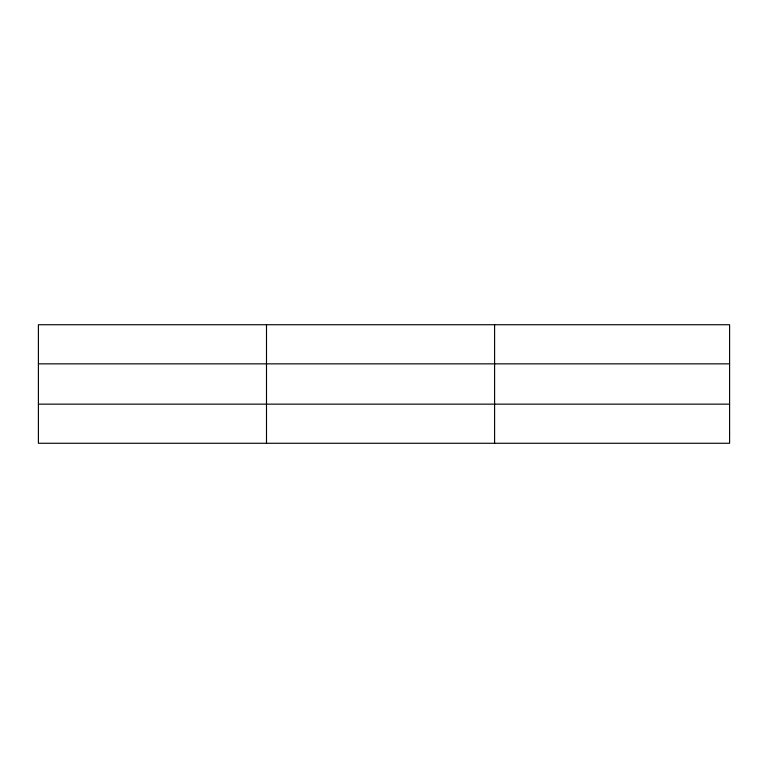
<?xml version="1.0" encoding="UTF-8"?>
<svg xmlns="http://www.w3.org/2000/svg" width="768" height="768" viewBox="0 0 768 768"><rect width="100%" height="100%" fill="white"/><g stroke="black" fill="none" stroke-linecap="round" stroke-linejoin="round"><path stroke-width="1.15" d="M266.496 443.27L266.496 324.73M494.592 443.27L494.592 324.73M38.4 363.85L729.6 363.85M38.4 404.15L729.6 404.15M729.6 433.488L729.6 443.27L38.4 443.27L38.4 324.73L729.6 324.73L729.6 433.488"/></g></svg>
